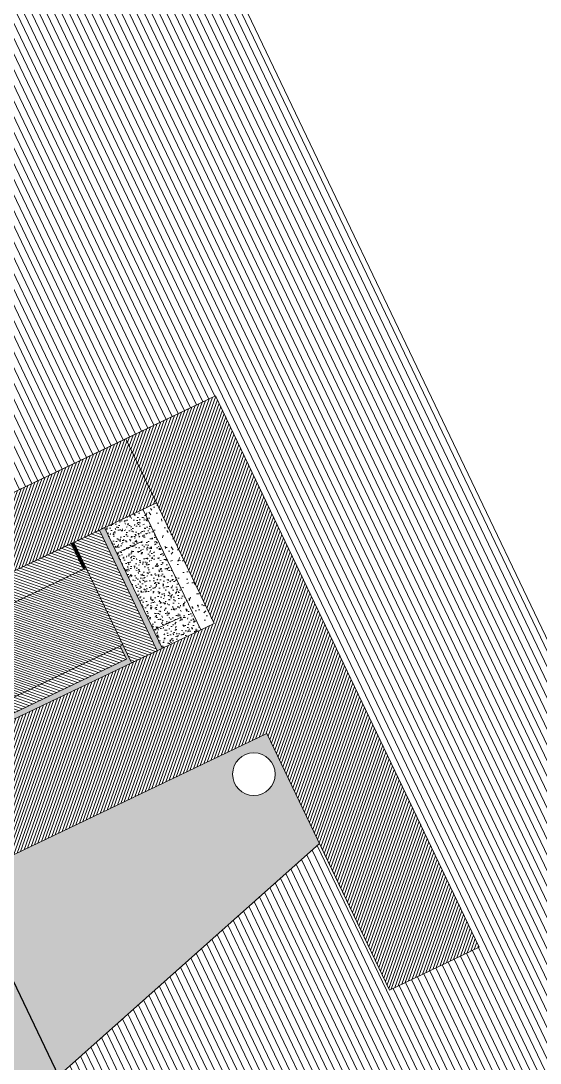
# Model space of a CAD drawing. Header units: metres. Extents: x 678805 to 1359287, y 2747329 to 5497370.
# Drawn here: x 679530.822 to 679532.648, y 2747452.899 to 2747456.565 of the extents above; entities that cross this region are included whole.
import ezdxf

# ---------------------------------------------------------------- set-up
doc = ezdxf.new("R2010")
doc.units = ezdxf.units.M
doc.linetypes.add('XREF_MON_WATERFEATURE$0$HIDDEN', pattern=[0.375, 0.25, -0.125])
doc.layers.add('02-L-Waterfeatures 01', color=7, linetype='Continuous', true_color=0x4da6ff)
doc.layers.add('XREF_MON_WATERFEATURE$0$EIT_3 TR sorra', color=7, linetype='Continuous', true_color=0xd8ceb0)
doc.layers.add('XREF_MON_WATERFEATURE$0$00_Aux', color=6, linetype='Continuous', plot=False)
for name, color, linetype, lineweight, true_color in [('XREF_MON_WATERFEATURE$0$02-L-projecció', 7, 'Continuous', 5, 0x636363), ('XREF_MON_WATERFEATURE$0$02-L-projecció 2', 7, 'Continuous', 5, 0x636363), ('XREF_MON_WATERFEATURE$0$3-TR grava', 7, 'Continuous', 5, 0x666666), ('XREF_MON_WATERFEATURE$0$3-TR tot_u', 7, 'Continuous', 5, 0x787878)]:
    doc.layers.add(name, color=color, linetype=linetype, lineweight=lineweight, true_color=true_color)
for name, color, linetype, lineweight in [('XREF_MON_WATERFEATURE$0$02-L-seccionat', 6, 'Continuous', 5), ('XREF_MON_WATERFEATURE$0$3-TR Formigó', 252, 'Continuous', 0), ('XREF_MON_WATERFEATURE$0$3-TR terra compactada', 45, 'Continuous', 0), ('XREF_MON_WATERFEATURE$0$3-TR Tot-u', 37, 'Continuous', 0)]:
    doc.layers.add(name, color=color, linetype=linetype, lineweight=lineweight)
doc.layers.add('XREF_MON_WATERFEATURE$0$02-L-Waterfeatures 02', color=152, linetype='Continuous')
pattern_1 = [(43.98579928964266, (44.29593918053433, -33.90910667506978), (0.001927275125572217, 0.006603891924043957), [0.00853281250000007, -0.001706562500000014, 0, -0.001706562500000014])]

# ---------------------------------------------------------------- blocks, each defined once
blk = doc.blocks.new('XREF_MON_WATERFEATURE$0$General Section WaterFalls')
at = {"layer": 'XREF_MON_WATERFEATURE$0$02-L-Waterfeatures 02', "lineweight": 9, "transparency": 33554687}
h = blk.add_hatch(dxfattribs=at)
h.set_pattern_fill('ANSI31', color=256, scale=0.002499999999999998, angle=2.627825166700061e-09)
h.set_pattern_definition([(45.00000000262781, (46.29637361550704, -32.83155877655372), (-0.005612660075925642, 0.005612660075410798), [])])
edge = h.paths.add_edge_path()
edge.add_line((46.09598154760897, -30.88661313755438), (46.09598154667765, -31.28154518356406))
edge.add_line((46.09598154667765, -31.28154518362135), (46.25549376500354, -31.2816067701952))
edge.add_line((46.25549376476556, -31.28160677035339), (46.39274360872957, -30.90908326257626))
edge.add_line((46.39274360937998, -30.90908326255158), (46.48615938810401, -30.89794053331695))
edge.add_arc((46.48729880480096, -30.90801237383857), 0.01013608618583577, 7.903237830834428, 96.45436951494702, ccw=False)
edge.add_line((46.49733861535788, -30.90661865682341), (46.49792483921659, -32.70914748065175))
edge.add_line((46.49792483868077, -32.70914748054929), (46.79716845974326, -32.70914748101495))
edge.add_line((46.7971684592776, -32.70914748101495), (46.79733861138406, -31.98914748081005))
edge.add_line((46.79733861191198, -31.98914748057723), (46.50733861234039, -31.98914748057723))
edge.add_line((46.50733861234039, -31.98914748104289), (46.50733861326382, -30.88661313745193))
edge.add_line((46.50733861373737, -30.88661313732155), (46.09598154807463, -30.88661313778721))
at = {"layer": 'XREF_MON_WATERFEATURE$0$3-TR Formigó'}
h = blk.add_hatch(dxfattribs=at)
h.set_pattern_fill('ANSI31', color=256, scale=0.002999999999999999, angle=90, style=0)
h.set_pattern_definition([(134.9999999999999, (44.14600042300299, -32.14154150988907), (-0.006735192090801864, -0.006735192090801864), [])])
h.paths.add_polyline_path([(47.14766535488889, -33.0315620219335), (46.42745608417317, -33.03156202239916), (46.42746108258143, -31.40160864125937), (45.99746559327468, -31.4016078687273), (45.99745659949258, -33.03156271972694), (44.99754665372893, -33.03156246221624), (44.99754665372893, -33.38156245509163), (47.14766535395756, -33.38156245555729)])
h = blk.add_hatch(dxfattribs=at)
h.set_pattern_fill('ANSI31', color=256, scale=0.002999999999999999, style=0)
h.set_pattern_definition([(44.99999999999999, (44.29588295286521, -33.39148320257664), (-0.006735192090801864, 0.006735192090801864), [])])
h.paths.add_polyline_path([(46.49733861396089, -31.99155319109559), (46.44733861461282, -31.99155319132842), (46.44733861414716, -32.69914748053998), (46.49733861489221, -32.69914748100564)])
h = blk.add_hatch(dxfattribs=at)
h.set_pattern_fill('ANSI31', color=256, scale=0.002999999999999999, angle=90, style=0)
h.set_pattern_definition([(134.9999999999999, (44.29588295333087, -27.31514337100089), (-0.006735192090801864, -0.006735192090801864), [])])
h.paths.add_polyline_path([(46.89766535442322, -33.03156203241087), (47.14748150901869, -33.03156204801053), (47.14766533998773, -32.19857941172086), (46.89760287851095, -32.08275678753853)])
h = blk.add_hatch(dxfattribs=at)
h.set_pattern_fill('ANSI31', color=256, scale=0.002999999999999999, style=0)
h.set_pattern_definition([(44.99999999999999, (44.29593918006867, -33.50910667469725), (-0.006735192090801864, 0.006735192090801864), [])])
h.paths.add_polyline_path([(46.7976028798148, -32.40914748096839), (46.89760287944227, -32.40914748096839), (46.89760287711397, -32.69914748053998), (46.7976028774865, -32.69914748100564)])
h = blk.add_hatch(dxfattribs=at)
h.set_pattern_fill('ANSI31', color=256, scale=0.002999999999999999, style=0)
h.set_pattern_definition([(44.99999999999999, (44.29593918053433, -33.90910667506978), (-0.006735192090801864, 0.006735192090801864), [])])
h.paths.add_polyline_path([(46.89760287711397, -32.70914748078212), (46.42739484086633, -32.70914748078212), (46.42739484086633, -32.80914748040959), (46.89760287711397, -32.80914748040959)])
at = {"layer": 'XREF_MON_WATERFEATURE$0$3-TR grava'}
h = blk.add_hatch(dxfattribs=at)
h.set_pattern_fill('GRAVEL', color=256, scale=0.002499999999999998, angle=-65.4594079214056)
h.set_pattern_definition([(162.5533795785944, (44.37263606768101, -27.40675754519179), (-0.7308664413105134, 0.2247454003224838), [0.008543035999999995, -0.8457620909891244]), (119.5103330785944, (44.36448602564633, -27.40419619204476), (0.3742512880765163, -0.6667924889896534), [0.01466011799999999, -1.451351222338099]), (67.05103917859438, (44.3572647399269, -27.39143798081204), (-0.3716630592082974, -0.8677521653213359), [0.01033703799999999, -1.023368069852499]), (201.8142810785943, (44.33253793139011, -27.37550355959684), (1.181651354603074, 0.4697151542846624), [0.013350113, -1.321660935643449]), (227.3742462585944, (44.32014377834275, -27.38046445068903), (0.5612966858302837, 0.6053067655956637), [0.01309084249999999, -1.295995193633599]), (291.8142810785943, (44.31127855973318, -27.39009661111049), (-0.469715154284662, 1.181651354603073), [0.01335011299999999, -1.321660935643449]), (332.2348325485944, (44.31623945059255, -27.40249076345935), (-0.9205000676641384, 0.487190799820997), [0.01765484149999998, -1.747827882856174]), (6.795920448594389, (44.3318615774624, -27.41071524261497), (1.455422802273856, 0.1758798357438446), [0.01666798799999999, -1.650131415047625]), (55.97015769859439, (44.34841246111318, -27.40874286484905), (0.5399387022612131, 0.8049723273507519), [0.013395325, -1.3261386424678]), (109.7769503785944, (44.35590882273391, -27.39764152769931), (0.2323495932458333, -0.6617765230940462), [0.01529283199999999, -0.7493484237499995]), (156.9380298785944, (44.35073435259983, -27.38325072033331), (-0.9518899865877168, 0.403052978445805), [0.01977694799999999, -1.957919312804424]), (73.35466690859441, (44.35807050438598, -27.4329535306897), (0.1619655624356716, 0.5625907985248249), [0.00675011349999999, -0.668264145608599]), (106.0098264785943, (44.36000405903906, -27.42648624419235), (0.2273336257813092, -0.803678214579225), [0.01284204949999999, -1.271365974925999]), (159.5405920785944, (44.35646218433976, -27.41414225194603), (-0.05776387016626405, -0.02637395122873605), [0.008980233499999987, -0.08082232771069989]), (137.7391825885944, (44.36154767265543, -27.40693390672095), (0.2473974964595234, -0.2360714483909447), [0.004836032999999992, -0.4787655592223493]), (226.3420015685944, (44.35796857997775, -27.40368165401742), (0.1469176592604953, 0.1368857238627073), [0.006839140499999998, -0.3351188247499998]), (325.5043486085944, (44.35324715077877, -27.40862960414961), (0.1946495940143111, -0.120543708048443), [0.01110799149999999, -0.3591574538227498]), (96.10564325859436, (44.36240199115127, -27.41492052911781), (-0.005015967701359904, -0.1419016915615013), [0.008032178499999989, -0.1927724529206998]), (310.9301324125944, (44.34267168771476, -27.37017860938795), (0.4370311227861186, -0.4985168479763861), [0.01125219999999998, -1.113970666813473]), (4.886768018594398, (44.3500434528105, -27.37867977004498), (-0.7408983767459327, -0.05905798282647845), [0.009439973499999985, -0.9345553919549986]), (227.7391825885943, (44.37395476549864, -27.40964573854581), (0.236071448391113, 0.2473974964597082), [0.009672002499999997, -0.4739295897223498]), (278.1510517485945, (44.36745026055723, -27.416803924134), (-0.09044790183450213, 0.6567605553424388), [0.01125219999999999, -1.113970666813499]), (273.9845468585944, (44.30685808882117, -27.38653045939282), (-0.01634201581114442, 0.3415672532887592), [0.01085087999999998, -0.5316933578276491]), (229.3157326785944, (44.30761208897457, -27.39735511527397), (0.5035328153719132, 0.578932814619784), [0.009091802999999997, -0.9000898345179998]), (1.342001568594387, (44.31645463546738, -27.4365973288659), (0.3415672532877387, 0.01634201583260719), [0.009672002499999992, -0.4739295897223496]), (311.8946167185944, (44.32612401433289, -27.43637080769986), (-0.5739168466802448, 0.6454345072093441), [0.0106445685, -1.053809399504999]), (3.984546858594382, (44.30353139946237, -27.40829303232022), (-0.3415672532888744, -0.01634201580877165), [0.005425439999999992, -0.5371187978276493]), (35.85052455259439, (44.31487219780684, -27.43313149688765), (0.204681529436305, 0.1632596750812058), [0.003237864999999997, -0.3205498741131498]), (100.5043486105944, (44.31749665224925, -27.43123516044579), (0.02135798351994016, -0.1996655617274969), [0.0130908425, -0.2487263647267249]), (120.5495980385944, (44.31511005572975, -27.41836368874647), (0.3215033824824281, -0.5512647504169874), [0.012131675, -1.201034121583424]), (238.2306596085943, (44.34804840199649, -27.41100325947627), (0.08915378909610928, 0.1105117726299222), [0.009158096999999994, -0.2197944089919999]), (287.6978186685944, (44.3432266539894, -27.41878924379125), (0.3328294306101222, -1.034733695266432), [0.01598891899999997, -1.582900226625773]), (355.4859879785944, (44.348087225575, -27.43402142962441), (-0.5098428960780156, 0.0464378220719186), [0.006537705999999993, -0.6472348079527493]), (24.54059207859437, (44.35460467170924, -27.43453596718609), (0.03138991893752503, 0.08413782139499214), [0.003809999999999997, -0.05968999999999995]), (54.7970292385944, (44.31631549168378, -27.41641719266772), (-0.2988512862779227, -0.4156731392452753), [0.008821673999999995, -0.8733485193299996]), (342.5533795785944, (44.32140098046511, -27.40920884767547), (0.7308664413097113, -0.224745400325036), [0.01708607199999999, -0.8372190549891247]), (294.5405920785944, (44.33770106593147, -27.41433155420236), (0.08413782139499214, -0.03138991893752503), [0.01650999999999999, -0.04698999999999996]), (259.8454385785944, (44.3445582925342, -27.42935016006231), (-0.1406075784639758, -0.7622563603398058), [0.01004023899999999, -0.9939829181034995]), (188.5951961785943, (44.34278815845028, -27.43923311890103), (-0.2574294318929432, -0.04773193475317565), [0.009245726999999994, -0.4530412509692998]), (142.1865674385944, (44.33364625880495, -27.4406149177812), (-1.078743774950315, 0.8337740209468908), [0.01505362749999999, -1.490311610573449]), (109.9666708185943, (44.32175370352343, -27.43138563912362), (-0.2850974958072773, 0.7773042633900631), [0.01592573649999999, -1.576646161405999])])
h.paths.add_polyline_path([(45.99745921650901, -31.85156254423782), (45.22670621238649, -31.85156099428423), (45.56926759378985, -33.03156259120442), (45.9974560844712, -33.03156259120442)])
edge = h.paths.add_edge_path(flags=16)
edge.add_arc((45.88849268341437, -32.92894618026912), 0.07500000000000281, 0, 360)
at = {"layer": 'XREF_MON_WATERFEATURE$0$3-TR terra compactada'}
h = blk.add_hatch(dxfattribs=at)
h.set_pattern_fill('LINE', color=256, scale=0.007499999999999998)
h.set_pattern_definition([(359.9999999999999, (-1.593222050461918, -1.450000001117587), (3.469446951953614e-18, 0.0238125), [])])
edge = h.paths.add_edge_path(flags=16)
edge.add_arc((87.91270721703768, -34.89102650922723), 0.03000000000000113, 0, 360)
h.paths.add_polyline_path([(60.86794612370431, -34.06345526850782), (60.86794612370431, -34.8165326055605), (77.28848761087283, -34.81653260439634), (77.28848760994151, -35.96653260430321), (94.02980208816007, -35.96653260337189), (94.02346620196477, -34.53352967253886), (88.77741158520803, -34.42881766473874), (88.7764219455421, -34.4783984052483), (88.67512278445065, -34.8564527768176), (84.06023222394288, -34.76436978625134), (83.96552849235013, -34.41241660504602), (83.95774579746649, -34.38224918977357), (83.95875280490145, -34.33179827523418), (79.98875382728875, -34.25026744417846), (79.98875382775441, -35.78771875007078), (77.43852502759546, -35.78771875007078), (77.43852502852678, -35.43748732609674), (78.61814005719498, -35.43770227907225), (78.05505687510595, -33.4629564518109), (67.10211191978306, -33.3788115279749), (67.01179703883827, -33.17811179091223), (66.85097349714488, -33.17687627975829), (63.56725041614845, -33.15126436809078), (63.56725041707978, -34.70336046814919), (61.01713174395263, -34.70336046768352), (61.01713174441829, -34.35336060426198), (62.10765844490379, -34.35336060402915), (61.58575402200222, -32.50950451311655), (50.6815704330802, -32.42573419259861), (50.59114177431911, -32.2250335814897), (50.42511908290908, -32.2237581287045), (47.14811543934047, -32.19819437991828), (47.14721526950598, -33.38156245509163), (44.99754665372893, -33.38156245509163), (44.99754665279761, -33.03156259073876), (45.56926759378985, -33.03156259120442), (45.14311256445944, -31.55625739693642), (34.2616229839623, -31.47266142093576), (34.17091776337475, -31.2719586850144), (34.00475173024461, -31.27068213094026), (30.72633214015514, -31.24511096207425), (30.72633214108646, -32.37863686797209), (28.57621343620121, -32.37863686820492), (28.57621343526989, -32.02863700361922), (29.14793437626213, -32.02863700361922), (28.72177934786305, -30.55333180958405), (17.8412764519453, -30.4697434140835), (17.68143947003409, -31.50181839196011), (28.27606689184904, -31.50181839149445), (28.27606689091772, -32.61037793336436), (44.44740463607013, -32.61037793196738), (44.44740463700145, -34.06345526920632)])
at = {"layer": 'XREF_MON_WATERFEATURE$0$3-TR Tot-u'}
h = blk.add_hatch(dxfattribs=at)
h.set_pattern_fill('EARTH', color=256, scale=0.004999999999999998, angle=-84.07414778341365)
h.set_pattern_definition([(275.9258522165863, (44.29588295286521, -32.63154151011258), (0.03485825126725671, -0.02830242601949161), [0.03175, -0.03175]), (275.9258522165863, (44.30772558040917, -32.63031229283661), (0.03485825126725671, -0.02830242601949161), [0.03175, -0.03175]), (275.9258522165863, (44.31956820748746, -32.62908307556063), (0.03485825126725671, -0.02830242601949161), [0.03175, -0.03175]), (5.925852216586345, (44.32392548862845, -32.63262087898329), (0.02830242601949161, 0.03485825126725671), [0.03174999999999994, -0.03174999999999994]), (5.925852216586345, (44.32515470543876, -32.64446350559592), (0.02830242601949161, 0.03485825126725671), [0.03174999999999994, -0.03174999999999994]), (5.925852216586345, (44.3263839231804, -32.65630613290705), (0.02830242601949161, 0.03485825126725671), [0.03174999999999994, -0.03174999999999994])])
h.paths.add_polyline_path([(34.26260966900736, -31.4726690009702), (45.14311256445944, -31.55625739693642), (45.22670621238649, -31.85156099428423), (45.99745839787647, -31.85156254423782), (45.99745968589559, -31.56282083503902), (45.37285237573087, -31.55802235053852), (45.31806802144274, -31.35759557317942), (34.17091776337475, -31.2719586850144)])
at = {"layer": 'XREF_MON_WATERFEATURE$0$3-TR tot_u'}
h = blk.add_hatch(dxfattribs=at)
h.set_pattern_fill('AR-CONC', color=256, scale=0.0002499999999999998, angle=90.27678088148771)
h.set_pattern_definition([(140.2767808814876, (44.29593918006867, -33.70910667511635), (0.003764704159489958, 0.04556488512718999), [0.004762499999999998, -0.05238749999999998]), (85.27678088148768, (44.29593918006867, -33.70910667511635), (-0.04772109123189319, -0.009041488029591135), [0.003809999999999997, -0.04191014604249997]), (190.7282255814877, (44.29625290445983, -33.70530961360782), (-0.04395638512486119, 0.03652339698683523), [0.004047502199999999, -0.04452256114999998]), (136.4609808814877, (44.28323932830244, -33.70916802552529), (0.01018308268423949, 0.06781974315314415), [0.007143749999999998, -0.07858124999999996]), (186.9123384914877, (44.28408791171387, -33.70351638551801), (-0.06214251756734138, 0.05905152949145021), [0.006071255784999989, -0.06678390203999983]), (81.46093205148773, (44.28323932830244, -33.70916802552529), (-0.06214251756431047, 0.0590515294948334), [0.005714991767499997, -0.06286493297999995]), (111.2767808814877, (44.28638361627236, -33.70280276169069), (0.02538289961306774, 0.03802665916488778), [0.004762499999999999, -0.05238749999999998]), (56.27678088148772, (44.28638361627236, -33.70280276169069), (-0.04612109131131684, 0.01522788673825665), [0.003809999999999997, -0.04190999999999997]), (161.7282258814877, (44.28849885845557, -33.69963387353346), (-0.02073819193550645, 0.05325454581748144), [0.004047502199999998, -0.04452248439999997]), (127.7767808814877, (44.29593918006867, -33.70910667511635), (-0.02114224311496267, 0.0006700263971019353), [0, -0.04140199999999998, 0, -0.04254499999999999, 0, -0.04206874999999998]), (97.77678088148764, (44.29593918006867, -33.70910667511635), (-0.02512554822967623, 0.01658373466572633), [0, -0.02425699999999999, 0, -0.04044949999999998, 0, -0.01603374999999999]), (57.7767808814877, (44.29600758571178, -33.72326700994745), (0.001268419274745625, 0.03390417176223971), [0, -0.01587499999999996, 0, -0.04952999999999991, 0, -0.06572249999999984]), (47.77678088148769, (44.29603826068342, -33.72961693559773), (-0.006535441198366106, 0.03700115619632984), [0, -0.02063749999999995, 0, -0.03289299999999992, 0, -0.04667249999999991])])
h.paths.add_polyline_path([(46.89760287711397, -32.82915785745718), (46.8976028803736, -32.97914748056792), (46.42739484133199, -32.97914748056792), (46.42751179682091, -32.82913710316643)])
h = blk.add_hatch(dxfattribs=at)
h.set_pattern_fill('AR-CONC', color=256, scale=0.0004999999999999998, angle=90.27678088138283)
h.set_pattern_definition([(140.2767808813828, (44.29588295286521, -33.40904150996357), (0.00752940831914669, 0.09112977025436625), [0.009525, -0.104775]), (85.27678088138289, (44.29588295286521, -33.40904150996357), (-0.09544218246381951, -0.0180829760590076), [0.00762, -0.083820292085]), (190.7282255813828, (44.29651040257886, -33.40144738648087), (-0.08791277024958875, 0.07304679397383138), [0.008095004399999987, -0.08904512229999989]), (136.4609808813828, (44.27048324979842, -33.40916421008296), (0.02036616536872721, 0.135639486306251), [0.01428749999999999, -0.1571624999999998]), (186.9123384913827, (44.27218041708693, -33.39786093030125), (-0.1242850351344667, 0.1181030589831279), [0.01214251157000001, -0.13356780408]), (81.46093205138288, (44.27048324979842, -33.40916421008296), (-0.1242850351284049, 0.1181030589898943), [0.011429983535, -0.12572986596]), (111.2767808813828, (44.27677182573825, -33.39643368311226), (0.05076579922627469, 0.07605331832968265), [0.009524999999999999, -0.104775]), (56.27678088138284, (44.27677182573825, -33.39643368311226), (-0.09224218262257797, 0.03045577347668214), [0.00762, -0.08381999999999998]), (161.7282258813828, (44.28100230870768, -33.39009590703063), (-0.04147638387081799, 0.1065090916350389), [0.00809500439999999, -0.08904496879999992]), (127.7767808813828, (44.29588295286521, -33.40904150996357), (-0.0422844862299229, 0.001340052794281255), [0, -0.08280399999999999, 0, -0.08508999999999999, 0, -0.08413749999999999]), (97.77678088138279, (44.29588295286521, -33.40904150996357), (-0.05025109645929177, 0.03316746933154464), [0, -0.04851399999999999, 0, -0.08089899999999998, 0, -0.0320675]), (57.77678088138285, (44.29601976415142, -33.43736217939295), (0.002536838549615346, 0.06780834352447482), [0, -0.03175000000000001, 0, -0.09906000000000006, 0, -0.1314450000000001]), (47.77678088138283, (44.29608111456037, -33.45006203139201), (-0.0130708823965968, 0.07400231239268362), [0, -0.041275, 0, -0.065786, 0, -0.093345])])
h.paths.add_polyline_path([(46.89754665084183, -32.97914748056792), (46.42745556961745, -32.97914748080075), (46.42745559802279, -33.03156198887154), (46.89754668110982, -33.03156204009429)])
at = {"layer": 'XREF_MON_WATERFEATURE$0$EIT_3 TR sorra'}
h = blk.add_hatch(dxfattribs=at)
h.set_pattern_fill('ANSI36', color=256, scale=0.001075000000000009, angle=-1.014200710357327, style=0, double=1)
h.set_pattern_definition([(43.98579928964266, (44.29588295333087, -32.3915415101219), (0.001927275125572217, 0.006603891924043957), [0.00853281250000007, -0.001706562500000014, 0, -0.001706562500000014])])
h.paths.add_polyline_path([(46.42745556961745, -32.70914748124778), (46.49733861442655, -32.70914748124778), (46.49733861489221, -32.69914748100564), (46.44733861414716, -32.69914748053998), (46.44733861461282, -32.49152403697371), (46.44733861461282, -32.48152400832623), (46.44733861461282, -31.99155319132842), (46.49733861396089, -31.99155319109559), (46.49733861442655, -31.98155319108628), (46.44733861461282, -31.98155316221528), (46.44733861414716, -31.49158231588081), (46.49733861489221, -31.49158231634647), (46.49733861489221, -31.48158231610432), (46.44733861461282, -31.48158231610432), (46.44733861461282, -30.99161149864085), (46.49733861489221, -30.99161149864085), (46.49733861489221, -30.98161149863154), (46.42733861459419, -30.98161149863154)])
h = blk.add_hatch(dxfattribs=at)
h.set_pattern_fill('ANSI36', color=256, scale=0.001075000000000009, angle=-1.014200710357327, style=0, double=1)
h.set_pattern_definition(pattern_1)
h.paths.add_polyline_path([(46.89760221494362, -32.69914748053998), (46.7976028774865, -32.69914748100564), (46.7976028774865, -32.70914748101495), (46.89760287711397, -32.70914748078212)])
h = blk.add_hatch(dxfattribs=at)
h.set_pattern_fill('ANSI36', color=256, scale=0.001075000000000009, angle=-1.014200710357327, style=0, double=1)
h.set_pattern_definition(pattern_1)
h.paths.add_polyline_path([(46.89760288083926, -32.80914748087525), (46.42739484086633, -32.80914748040959), (46.42739484179765, -32.82914748089388), (46.89760287711397, -32.82914748066105)])
at = {"layer": 'XREF_MON_WATERFEATURE$0$00_Aux'}
blk.add_lwpolyline([(34.26260966900736, -31.4726690009702), (45.14311256445944, -31.55625739693642), (45.22670621238649, -31.85156099428423), (45.99745839787647, -31.85156254423782), (45.99745968589559, -31.56282083503902), (45.37285237573087, -31.55802235053852), (45.31806802144274, -31.35759557317942), (34.17091776337475, -31.2719586850144)], close=True, dxfattribs=at)
at = {"layer": 'XREF_MON_WATERFEATURE$0$02-L-projecció'}
for points in [[(77.28848761087283, -34.81653260439634), (60.86794612370431, -34.8165326055605), (60.86794612370431, -34.06345526850782), (44.44740463700145, -34.06345526920632), (44.44740463607013, -32.61037793196738), (28.27606689091772, -32.61037793336436)], [(30.72633214015514, -31.24511096207425), (34.00475173024461, -31.27068213094026), (34.17091776337475, -31.2719586850144), (34.2616229839623, -31.47266142093576), (45.14311256445944, -31.55625739693642), (45.56926759378985, -33.03156259120442), (44.99754665279761, -33.03156259073876), (44.99754665372893, -33.38156245509163), (47.14721526950598, -33.38156245509163), (47.14811543934047, -32.19819437991828), (50.42511908290908, -32.2237581287045), (50.59114177431911, -32.2250335814897), (50.6815704330802, -32.42573419259861), (61.58575402200222, -32.50950451311655), (62.10765844490379, -34.35336060402915), (61.01713174441829, -34.35336060426198), (61.01713174395263, -34.70336046768352), (63.56725041707978, -34.70336046814919), (63.56725041614845, -33.15126436809078), (66.85097349714488, -33.17687627975829)], [(46.42739484179765, -32.82914748089388), (46.89760288083926, -32.82914748066105), (46.8976028803736, -32.80914748040959)], [(46.42739484133199, -32.97914748056792), (46.89776702271774, -32.97914748033509)]]:
    blk.add_lwpolyline(points, dxfattribs=at)
at = {"layer": 'XREF_MON_WATERFEATURE$0$02-L-projecció 2', "linetype": 'XREF_MON_WATERFEATURE$0$HIDDEN', "ltscale": 0.25}
for points in [[(46.49733856925741, -32.82914748019539), (46.49733852548525, -33.03156200214289)], [(46.79754660464823, -32.82914748066105), (46.79754656273872, -33.03156202496029)]]:
    blk.add_lwpolyline(points, dxfattribs=at)
at = {"layer": 'XREF_MON_WATERFEATURE$0$02-L-seccionat'}
for points in [[(46.42745557008311, -31.40160822938196), (46.42745556961745, -33.03156199678779), (47.14766535442322, -33.03156204801053), (47.14766535395756, -33.38156245555729), (44.99754665372893, -33.38156245509163), (44.99754665279761, -33.03156259073876), (45.9974560844712, -33.03156259120442), (45.99746008124202, -31.40160828083754), (46.42745557008311, -31.40160822938196)], [(47.14766533998773, -32.19819437991828), (46.89760287851095, -32.08275678753853), (46.89766535442322, -33.03156203241087), (47.14766536885872, -33.03156204801053), (47.14766533998773, -32.19819437991828)], [(46.49733861489221, -32.69914748100564), (46.49733861442655, -32.70914748124778)], [(46.7976028774865, -32.69914748100564), (46.7976028774865, -32.70914748101495)], [(46.89760287711397, -32.69914748053998), (46.89760287711397, -32.70914748078212)]]:
    blk.add_lwpolyline(points, dxfattribs=at)
for points in [[(46.49733861396089, -31.99155319109559), (46.44733861461282, -31.99155319132842), (46.44733861414716, -32.69914748053998), (46.49733861489221, -32.69914748100564)], [(46.7976028798148, -32.40914748096839), (46.89760287944227, -32.40914748096839), (46.89760287711397, -32.69914748053998), (46.7976028774865, -32.69914748100564)], [(46.89760287711397, -32.70914748078212), (46.42739484086633, -32.70914748078212), (46.42739484086633, -32.80914748040959), (46.89760287711397, -32.80914748040959)]]:
    blk.add_lwpolyline(points, close=True, dxfattribs=at)
blk.add_circle((45.88849268341437, -32.92894618026912), 0.07499999999999997, dxfattribs=at)
blk = doc.blocks.new('XREF_MON_WATERFEATURE')
at = {"rotation": 115.5575828871378}
blk.add_blockref('XREF_MON_WATERFEATURE$0$General Section WaterFalls', (679521.7318272466, 2747398.310749386), dxfattribs=at)

msp = doc.modelspace()

# ---------------------------------------------------------------- block references
at = {"layer": '02-L-Waterfeatures 01', "color": 18, "true_color": 0x000000}
msp.add_blockref('XREF_MON_WATERFEATURE', (0, 0), dxfattribs=at)

doc.saveas('drawing.dxf')
